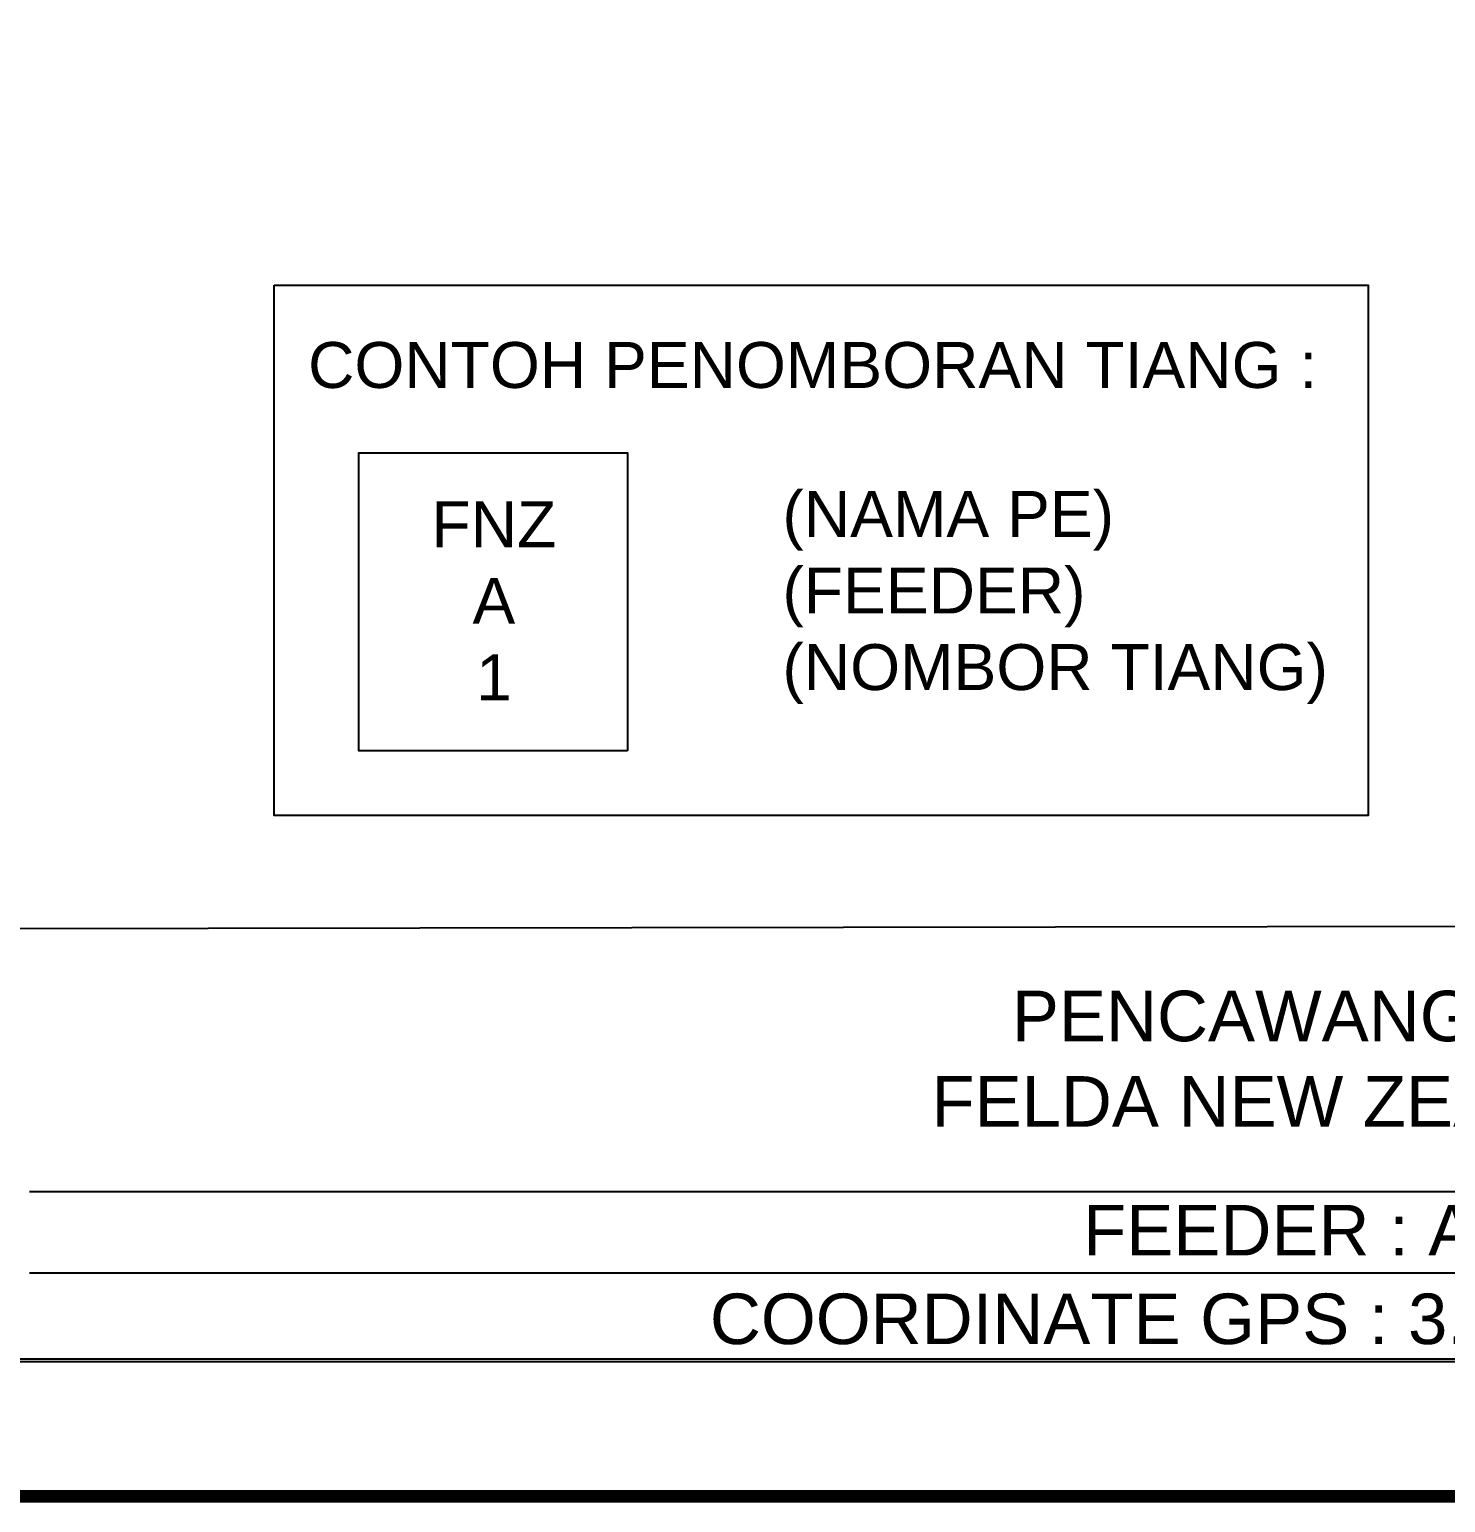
# Model space of a CAD drawing. Header units: inches. Extents: x -2907330 to 774627, y -12404360 to 10502691.
# Drawn here: x 7192.9 to 7501.1, y 374.8 to 695.4 of the extents above; entities that cross this region are included whole.
import ezdxf
from ezdxf.enums import TextEntityAlignment as Align

# ---------------------------------------------------------------- set-up
doc = ezdxf.new("R2010")
doc.units = ezdxf.units.IN
doc.header["$MEASUREMENT"] = 0
doc.styles.get("Standard").update_dxf_attribs({"font": 'arial.ttf', "height": 2})

msp = doc.modelspace()

# ---------------------------------------------------------------- linework, layer by layer
at = {"color": 7, "linetype": 'Continuous'}
for p, q in [((5801.01, 497.77), (7803.2, 500.66)), ((7192.93, 442.49), (7803.05, 442.49)), ((7192.93, 424.75), (7803.05, 424.75))]:
    msp.add_line(p, q, dxfattribs=at)
at = {"linetype": 'Continuous', "const_width": 2.7}
msp.add_lwpolyline([(7846.33, 2028.86), (5452.9, 2028.86), (5452.9, 376.14), (7846.33, 376.14)], close=True, dxfattribs=at)
for points in [[(5496.19, 1999.55), (7803.05, 1999.55), (7803.05, 405.44), (5496.19, 405.44)], [(5496.34, 2000.1), (7803.2, 2000.1), (7803.2, 405.99), (5496.34, 405.99)], [(7246.17, 639.79), (7484.27, 639.79), (7484.27, 524.36), (7246.17, 524.36)], [(7323.12, 538.39), (7264.64, 538.39), (7264.64, 603.27), (7323.12, 603.27)]]:
    msp.add_lwpolyline(points, close=True)

# ---------------------------------------------------------------- texts
at = {"color": 7, "linetype": 'Continuous', "lineweight": 0}
for s, p in [('PENCAWANG ELEKTRIK :', (7500.65, 480.69)), ('FELDA NEW ZEALAND PART 2', (7500.65, 462.1)), ('FEEDER : A, B DAN C', (7500.37, 434.07)), ('COORDINATE GPS : 3.643686, 102.851574', (7493.9, 414.77))]:
    msp.add_text(s, height=11, dxfattribs=at).set_placement(p, align=Align.MIDDLE_CENTER)
at = {"lineweight": 0, "char_height": 10}
for s, width, insert, attachment_point in [('CONTOH PENOMBORAN TIANG :', 296.6147, (7253.57, 627.39), 1), ('\\P(NAMA PE)\\P(FEEDER)\\P(NOMBOR TIANG)', 219.825, (7356.81, 580.13), 4), ('\\pxt11;FNZ \\P\\ptz;A\\P1', 219.825, (7294.01, 571.05), 5)]:
    msp.add_mtext_dynamic_manual_height_columns(s, width=width, gutter_width=5.26, heights=[0], dxfattribs=dict(at, insert=insert, attachment_point=attachment_point))

doc.saveas('drawing.dxf')
